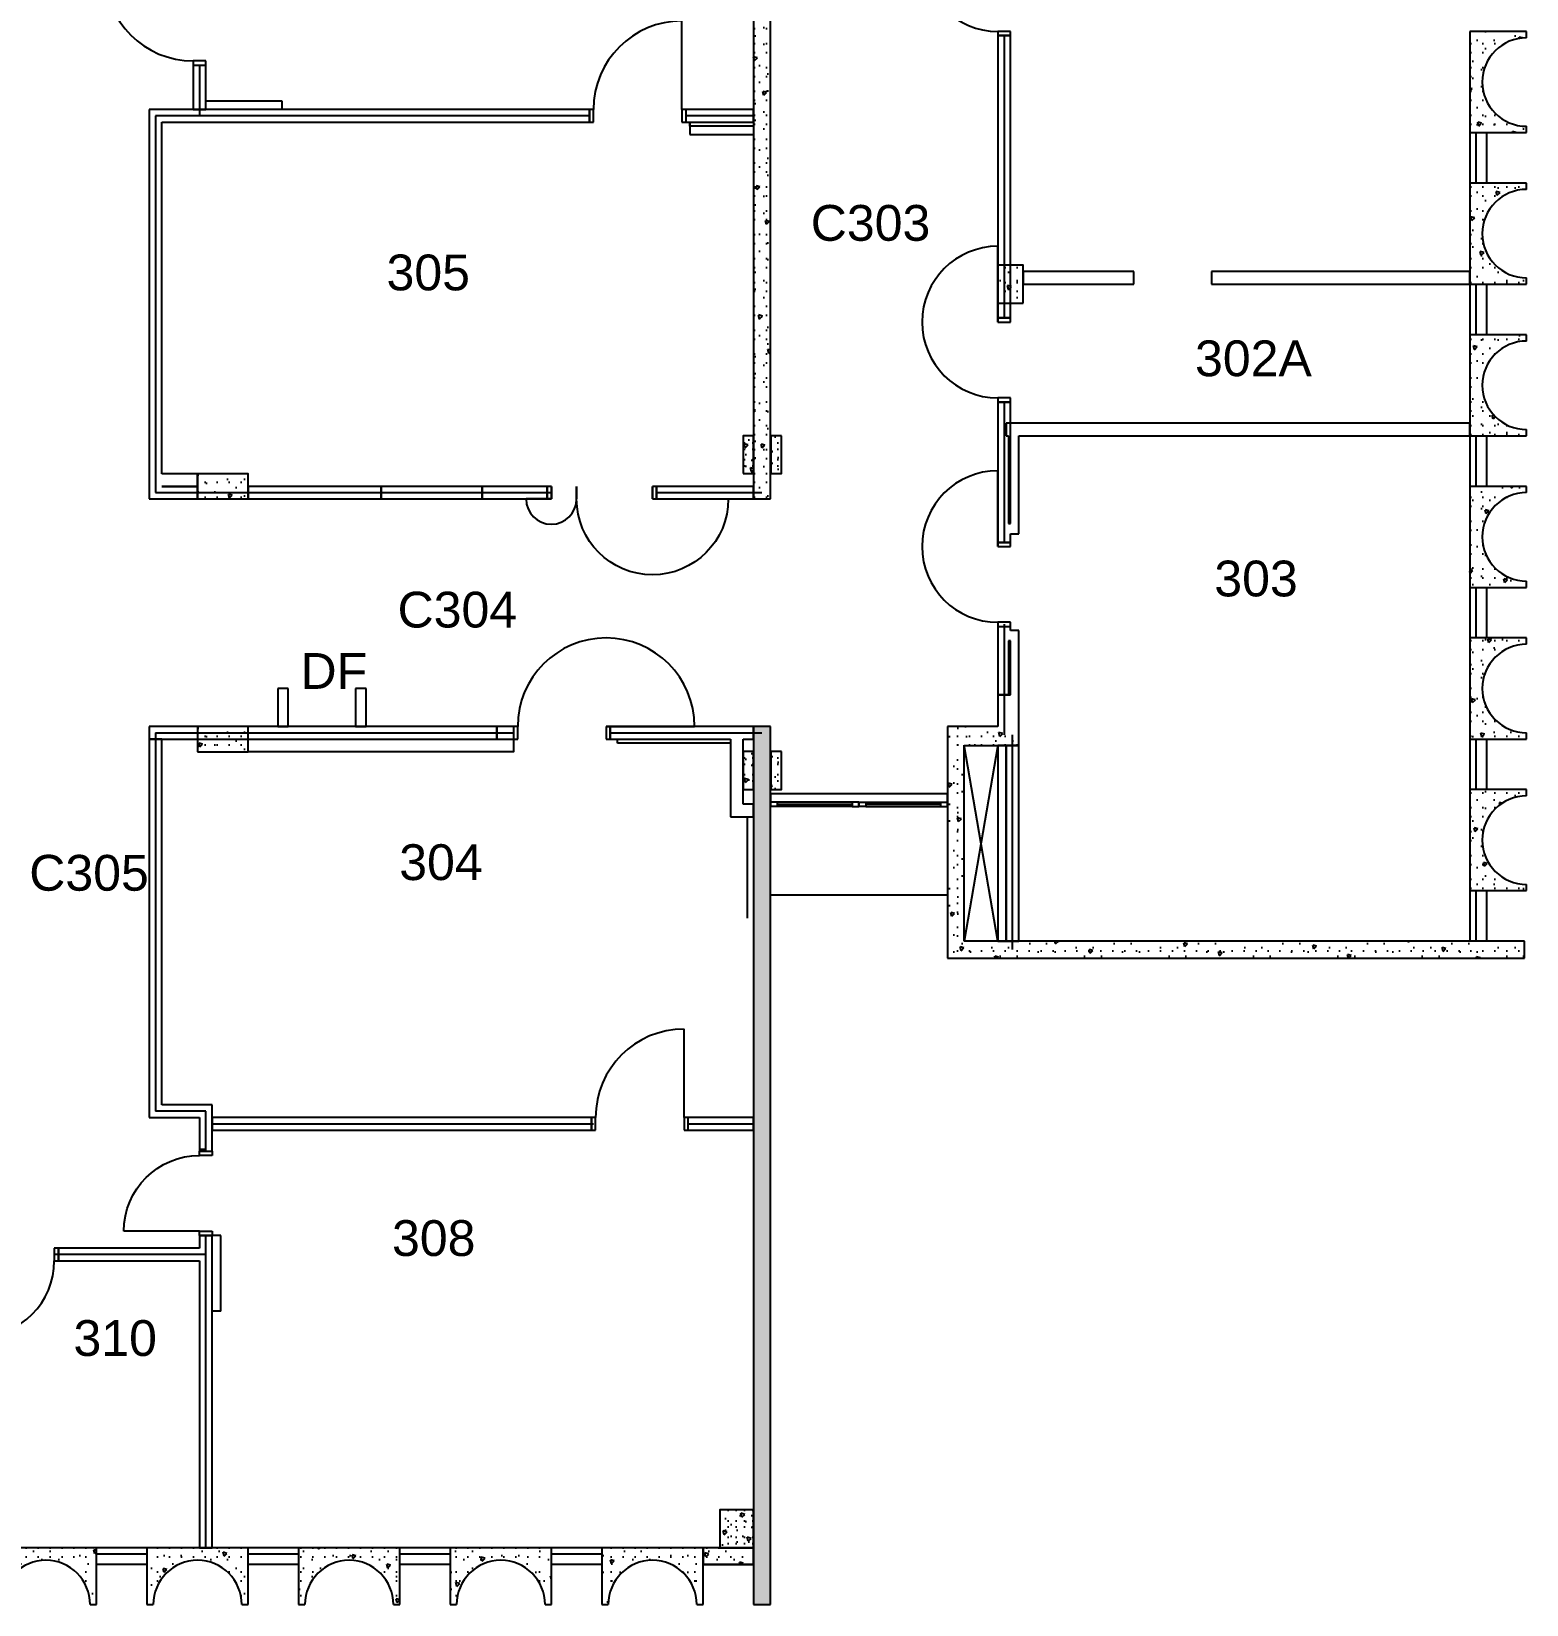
# Model space of a CAD drawing. Header units: inches. Extents: x -627 to 1726, y -404 to 1369.
# Drawn here: x 819 to 1529, y -404 to 343 of the extents above; entities that cross this region are included whole.
import ezdxf

# ---------------------------------------------------------------- set-up
doc = ezdxf.new("R2010")
doc.units = ezdxf.units.IN
doc.header["$MEASUREMENT"] = 0
for name, color, linetype in [('_EWA 95% DWG', 7, 'Continuous'), ('A-DOOR', 4, 'Continuous'), ('A-GLAZ', 3, 'Continuous'), ('A-PFLR-NOTE', 3, 'Continuous'), ('A-WALL', 5, 'Continuous'), ('A-WALL-EXIST', 7, 'Continuous'), ('A-WALL-JAMB', 6, 'Continuous'), ('A-WALL-NEW', 7, 'Continuous'), ('A-WALL-PATT', 1, 'Continuous'), ('S-COLS', 6, 'Continuous')]:
    doc.layers.add(name, color=color, linetype=linetype)
doc.styles.add('Arial', font='arial.ttf')
doc.linetypes.add('1 HR RATED', pattern='A,0,[1,BI-31.Shx,S=0.091429,R=0,X=0,Y=0],-14.4,0', length=14.4)
doc.linetypes.add('2 HR RATED', pattern='A,0,[2,BI-31.Shx,S=0.091429,R=0,X=0,Y=0],-14.4,0', length=14.4)
pattern_1 = [(45, (0, 0), (-20.8303, 20.8303), [1.84252, -15.16535]), (45, (-4.402, 16.428), (-20.8303, 20.8303), [1.84252, -15.16535]), (105, (0, 0), (28.45473, 7.6244), [1.84252, -15.16535]), (105, (12.026, 12.026), (28.45473, 7.6244), [1.84252, -15.16535]), (165, (1.303, 1.303), (7.6244, 28.45473), [1.84252, -15.16535]), (165, (13.33, 13.33), (7.6244, 28.45473), [1.84252, -15.16535]), (45, (-2.0044, 2.0044), (-4.008794, 4.008794), [0, -5.669291, 0, -8.503937]), (90, (-3e-16, 4.009), (-5.669291, 0), [0, -4.251969, 0, -7.086614])]
pattern_2 = [(45, (0, 0), (-14.4655, 14.4655), [1.9685, -9.84252]), (45, (-3.057, 11.409), (-14.4655, 14.4655), [1.9685, -9.84252]), (105, (0, 0), (19.76023, 5.29474), [1.9685, -9.84252]), (105, (8.352, 8.352), (19.76023, 5.29474), [1.9685, -9.84252]), (165, (1.392, 1.392), (5.29474, 19.76023), [1.9685, -9.84252]), (165, (9.744, 9.744), (5.29474, 19.76023), [1.9685, -9.84252]), (45, (-1.392, 1.392), (-2.783885, 2.783885), [0, -3.937008, 0, -5.905512]), (90, (-3e-16, 2.784), (-3.937008, 0), [0, -2.952756, 0, -4.92126])]

# ---------------------------------------------------------------- blocks, each defined once
blk = doc.blocks.new('D1 Metal_272')
at = {"color": 0, "linetype": 'ByBlock'}
for p, q in [((18, 0), (18, 36)), ((-18, 0), (-19.97, 0)), ((-19.97, 0), (-19.97, -6)), ((-18, -6), (-18, 0)), ((19.97, 0), (18, 0)), ((18, 0), (18, -6)), ((19.97, -6), (19.97, 0)), ((-19.97, -6), (-18, -6)), ((18, -6), (19.97, -6))]:
    blk.add_line(p, q, dxfattribs=at)
blk.add_arc((18, 0), 36, 90, 180, dxfattribs=at)
blk = doc.blocks.new('D1 Metal_334')
at = {"color": 0, "linetype": 'ByBlock'}
for p, q in [((21, 0), (21, 42)), ((-21, 0), (-22.97, 0)), ((-22.97, 0), (-22.97, -6)), ((-21, -6), (-21, 0)), ((22.97, 0), (21, 0)), ((21, 0), (21, -6)), ((22.97, -6), (22.97, 0)), ((-22.97, -6), (-21, -6)), ((21, -6), (22.97, -6))]:
    blk.add_line(p, q, dxfattribs=at)
blk.add_arc((21, 0), 42, 90, 180, dxfattribs=at)
blk = doc.blocks.new('D1 Metal_333')
at = {"color": 0, "linetype": 'ByBlock'}
for p, q in [((21, 0), (21, 42)), ((-21, 0), (-23, 0)), ((-23, 0), (-23, -6)), ((-21, -6), (-21, 0)), ((23, 0), (21, 0)), ((21, 0), (21, -6)), ((23, -6), (23, 0)), ((-23, -6), (-21, -6)), ((21, -6), (23, -6))]:
    blk.add_line(p, q, dxfattribs=at)
blk.add_arc((21, 0), 42, 90, 180, dxfattribs=at)
blk = doc.blocks.new('D1 Metal_171')
at = {"color": 0, "linetype": 'ByBlock'}
for p, q in [((18, 0), (18, 36)), ((-18, 0), (-19.97, 0)), ((-19.97, 0), (-19.97, -6)), ((-18, -6), (-18, 0)), ((19.97, 0), (18, 0)), ((18, 0), (18, -6)), ((19.97, -6), (19.97, 0)), ((-19.97, -6), (-18, -6)), ((18, -6), (19.97, -6))]:
    blk.add_line(p, q, dxfattribs=at)
blk.add_arc((18, 0), 36, 90, 180, dxfattribs=at)
blk = doc.blocks.new('D1 Metal_297')
at = {"color": 0, "linetype": 'ByBlock'}
for p, q in [((-18, 0), (-18, -6)), ((-18, -6), (-18, 0)), ((18, 0), (18, -6)), ((18, -6), (18, 0)), ((18, 0), (54, 0))]:
    blk.add_line(p, q, dxfattribs=at)
blk.add_arc((18, 0), 36, 0, 180, dxfattribs=at)
blk = doc.blocks.new('D1 Metal_259')
at = {"color": 0, "linetype": 'ByBlock'}
for p, q in [((-6, 0), (-6, -6)), ((-6, -6), (-6, 0)), ((6, 0), (6, -6)), ((6, -6), (6, 0)), ((6, 0), (18, 0))]:
    blk.add_line(p, q, dxfattribs=at)
blk.add_arc((6, 0), 12, 0, 180, dxfattribs=at)
blk = doc.blocks.new('D1 Metal_186')
at = {"color": 0, "linetype": 'ByBlock'}
for p, q in [((21, 0), (21, 42)), ((-21, 0), (-22.97, 0)), ((-22.97, 0), (-22.97, -6)), ((-21, -6), (-21, 0)), ((22.97, 0), (21, 0)), ((21, 0), (21, -6)), ((22.97, -6), (22.97, 0)), ((-22.97, -6), (-21, -6)), ((21, -6), (22.97, -6))]:
    blk.add_line(p, q, dxfattribs=at)
blk.add_arc((21, 0), 42, 90, 180, dxfattribs=at)
blk = doc.blocks.new('D1 Metal_330')
at = {"color": 0, "linetype": 'ByBlock'}
for p, q in [((-21, 0), (-22.97, 0)), ((-22.97, 0), (-22.97, -6)), ((-21, -6), (-21, 0)), ((22.97, 0), (21, 0)), ((21, 0), (21, -6)), ((21, 0), (63, 0)), ((22.97, -6), (22.97, 0)), ((-22.97, -6), (-21, -6)), ((21, -6), (22.97, -6))]:
    blk.add_line(p, q, dxfattribs=at)
blk.add_arc((21, 0), 42, 0, 180, dxfattribs=at)
blk = doc.blocks.new('D1 Metal_320')
at = {"color": 0, "linetype": 'ByBlock'}
for p, q in [((-18, 0), (-19.97, 0)), ((-19.97, 0), (-19.97, -6)), ((-18, -6), (-18, 0)), ((19.97, 0), (18, 0)), ((18, 0), (18, -6)), ((18, 0), (54, 0)), ((19.97, -6), (19.97, 0)), ((-19.97, -6), (-18, -6)), ((18, -6), (19.97, -6))]:
    blk.add_line(p, q, dxfattribs=at)
blk.add_arc((18, 0), 36, 0, 180, dxfattribs=at)

msp = doc.modelspace()

# ---------------------------------------------------------------- hatches: boundary and pattern name
at = {"layer": 'A-WALL'}
h = msp.add_hatch(dxfattribs=at)
h.set_pattern_fill('LIGHTWEIGHT_CONCRETE', color=256, style=0, pattern_type=2)
h.set_pattern_definition(pattern_1)
h.paths.add_polyline_path([(1261.75, 3.84), (1287.75, 3.84), (1277.75, 12.84), (1253.75, 12.84)], flags=0)
at = {"layer": 'A-WALL-PATT'}
h = msp.add_hatch(dxfattribs=at)
h.set_pattern_fill('LIGHTWEIGHT_CONCRETE', color=256, style=0, pattern_type=2)
h.set_pattern_definition(pattern_1)
h.paths.add_polyline_path([(1169.75, 120.84), (1169.75, 451.34), (1161.75, 451.34), (1161.75, 120.84)], flags=0)
h = msp.add_hatch(dxfattribs=at)
h.set_pattern_fill('LIGHTWEIGHT_CONCRETE', color=256, style=0, pattern_type=2)
h.set_pattern_definition(pattern_1)
h.paths.add_polyline_path([(1501.75, 294.84), (1528.75, 294.84), (1528.75, 297.84, -1), (1528.75, 339.84), (1528.75, 342.84), (1501.75, 342.84)], flags=0)
h = msp.add_hatch(dxfattribs=at)
h.set_pattern_fill('LIGHTWEIGHT_CONCRETE', color=256, style=0, pattern_type=2)
h.set_pattern_definition(pattern_1)
h.paths.add_polyline_path([(1528.75, 222.84), (1528.75, 225.84, -1), (1528.75, 267.84), (1528.75, 270.84), (1501.75, 270.84), (1501.75, 222.84)], flags=0)
h = msp.add_hatch(dxfattribs=at)
h.set_pattern_fill('LIGHTWEIGHT_CONCRETE', color=256, style=0, pattern_type=2)
h.set_pattern_definition(pattern_1)
h.paths.add_polyline_path([(1528.75, 153.84), (1528.75, 150.84), (1501.75, 150.84), (1501.75, 198.84), (1528.75, 198.84), (1528.75, 195.84, 1)], flags=0)
h = msp.add_hatch(dxfattribs=at)
h.set_pattern_fill('STRUCTURAL_CONCRETE', color=256, style=0, pattern_type=2)
h.set_pattern_definition(pattern_2)
h.paths.add_polyline_path([(1156.75, 132.88), (1161.75, 132.88), (1161.75, 150.88), (1156.75, 150.88)], flags=0)
h = msp.add_hatch(dxfattribs=at)
h.set_pattern_fill('STRUCTURAL_CONCRETE', color=256, style=0, pattern_type=2)
h.set_pattern_definition(pattern_2)
h.paths.add_polyline_path([(1174.94, 150.88), (1169.94, 150.88), (1169.94, 132.88), (1174.94, 132.88)], flags=0)
h = msp.add_hatch(dxfattribs=at)
h.set_pattern_fill('LIGHTWEIGHT_CONCRETE', color=256, style=0, pattern_type=2)
h.set_pattern_definition(pattern_1)
h.paths.add_polyline_path([(1528.75, 81.84), (1528.75, 78.84), (1501.75, 78.84), (1501.75, 126.84), (1528.75, 126.84), (1528.75, 123.84, 1)], flags=0)
h = msp.add_hatch(dxfattribs=at)
h.set_pattern_fill('LIGHTWEIGHT_CONCRETE', color=256, style=0, pattern_type=2)
h.set_pattern_definition(pattern_1)
h.paths.add_polyline_path([(1528.75, 51.84), (1528.75, 54.84), (1501.75, 54.84), (1501.75, 6.84), (1528.75, 6.84), (1528.75, 9.84, -1)], flags=0)
h = msp.add_hatch(dxfattribs=at)
h.set_pattern_fill('LIGHTWEIGHT_CONCRETE', color=256, style=0, pattern_type=2)
h.set_pattern_definition(pattern_1)
h.paths.add_polyline_path([(1169.75, -404.16), (1169.75, 12.84), (1161.75, 12.84), (1161.75, -404.16)], flags=0)
h = msp.add_hatch(dxfattribs=at)
h.set_pattern_fill('LIGHTWEIGHT_CONCRETE', color=256, style=0, pattern_type=2)
h.set_pattern_definition(pattern_1)
h.paths.add_polyline_path([(1253.75, 12.84), (1253.75, -97.16), (1261.75, -89.16), (1261.75, 3.84)], flags=0)
h = msp.add_hatch(dxfattribs=at)
h.set_pattern_fill('STRUCTURAL_CONCRETE', color=256, style=0, pattern_type=2)
h.set_pattern_definition(pattern_2)
h.paths.add_polyline_path([(1156.75, -17.12), (1161.75, -17.12), (1161.75, 0.88), (1156.75, 0.88)], flags=0)
h = msp.add_hatch(dxfattribs=at)
h.set_pattern_fill('STRUCTURAL_CONCRETE', color=256, style=0, pattern_type=2)
h.set_pattern_definition(pattern_2)
h.paths.add_polyline_path([(1174.94, 0.88), (1169.94, 0.88), (1169.94, -17.12), (1174.94, -17.12)], flags=0)
h = msp.add_hatch(dxfattribs=at)
h.set_pattern_fill('LIGHTWEIGHT_CONCRETE', color=256, style=0, pattern_type=2)
h.set_pattern_definition(pattern_1)
h.paths.add_polyline_path([(1528.75, -62.16), (1528.75, -65.16), (1501.75, -65.16), (1501.75, -17.16), (1528.75, -17.16), (1528.75, -20.16, 1)], flags=0)
h = msp.add_hatch(dxfattribs=at)
h.set_pattern_fill('LIGHTWEIGHT_CONCRETE', color=256, style=0, pattern_type=2)
h.set_pattern_definition(pattern_1)
h.paths.add_polyline_path([(1253.75, -97.16), (1527.75, -97.16), (1527.75, -89.16), (1261.75, -89.16)], flags=0)
h = msp.add_hatch(dxfattribs=at)
h.set_pattern_fill('STRUCTURAL_CONCRETE', color=256, style=0, pattern_type=2)
h.set_pattern_definition(pattern_2)
h.paths.add_polyline_path([(1145.75, -377.16), (1161.75, -377.16), (1161.75, -359.16), (1145.75, -359.16)], flags=0)
h = msp.add_hatch(dxfattribs=at)
h.set_pattern_fill('LIGHTWEIGHT_CONCRETE', color=256, style=0, pattern_type=2)
h.set_pattern_definition(pattern_1)
h.paths.add_polyline_path([(804.75, -404.16), (801.75, -404.16), (801.75, -377.16), (849.75, -377.16), (849.75, -404.16), (846.75, -404.16, 1)], flags=0)
h = msp.add_hatch(dxfattribs=at)
h.set_pattern_fill('LIGHTWEIGHT_CONCRETE', color=256, style=0, pattern_type=2)
h.set_pattern_definition(pattern_1)
h.paths.add_polyline_path([(876.75, -404.16), (873.75, -404.16), (873.75, -377.16), (921.75, -377.16), (921.75, -404.16), (918.75, -404.16, 1)], flags=0)
h = msp.add_hatch(dxfattribs=at)
h.set_pattern_fill('LIGHTWEIGHT_CONCRETE', color=256, style=0, pattern_type=2)
h.set_pattern_definition(pattern_1)
h.paths.add_polyline_path([(921.75, -404.16), (918.75, -404.16, 1), (876.75, -404.16), (873.75, -404.16), (873.75, -377.16), (921.75, -377.16)], flags=0)
h = msp.add_hatch(dxfattribs=at)
h.set_pattern_fill('LIGHTWEIGHT_CONCRETE', color=256, style=0, pattern_type=2)
h.set_pattern_definition(pattern_1)
h.paths.add_polyline_path([(993.75, -377.16), (993.75, -404.16), (990.75, -404.16, 1), (948.75, -404.16), (945.75, -404.16), (945.75, -377.16)], flags=0)
h = msp.add_hatch(dxfattribs=at)
h.set_pattern_fill('LIGHTWEIGHT_CONCRETE', color=256, style=0, pattern_type=2)
h.set_pattern_definition(pattern_1)
h.paths.add_polyline_path([(1017.75, -404.16), (1020.75, -404.16, -1), (1062.75, -404.16), (1065.75, -404.16), (1065.75, -377.16), (1017.75, -377.16)], flags=0)
h = msp.add_hatch(dxfattribs=at)
h.set_pattern_fill('LIGHTWEIGHT_CONCRETE', color=256, style=0, pattern_type=2)
h.set_pattern_definition(pattern_1)
h.paths.add_polyline_path([(1092.75, -404.16), (1089.75, -404.16), (1089.75, -377.16), (1137.75, -377.16), (1137.75, -404.16), (1134.75, -404.16, 1)], flags=0)
h = msp.add_hatch(dxfattribs=at)
h.set_pattern_fill('LIGHTWEIGHT_CONCRETE', color=256, style=0, pattern_type=2)
h.set_pattern_definition(pattern_1)
h.paths.add_polyline_path([(1137.75, -385.16), (1161.75, -385.16), (1161.75, -377.16), (1137.75, -377.16)], flags=0)
at = {"layer": 'S-COLS'}
h = msp.add_hatch(dxfattribs=at)
h.set_pattern_fill('LIGHTWEIGHT_CONCRETE', color=256, style=0, pattern_type=2)
h.set_pattern_definition(pattern_1)
h.paths.add_polyline_path([(1289.75, 213.88), (1289.75, 231.88), (1277.75, 231.88), (1277.75, 213.88)], flags=0)
h = msp.add_hatch(dxfattribs=at)
h.set_pattern_fill('LIGHTWEIGHT_CONCRETE', color=256, style=0, pattern_type=2)
h.set_pattern_definition(pattern_1)
h.paths.add_polyline_path([(897.75, 120.84), (921.75, 120.84), (921.75, 132.84), (897.75, 132.84)], flags=0)
h = msp.add_hatch(dxfattribs=at)
h.set_pattern_fill('LIGHTWEIGHT_CONCRETE', color=256, style=0, pattern_type=2)
h.set_pattern_definition(pattern_1)
h.paths.add_polyline_path([(897.75, 0.84), (921.75, 0.84), (921.75, 12.84), (897.75, 12.84)], flags=0)

# ---------------------------------------------------------------- linework, layer by layer
at = {"linetype": 'Continuous'}
for p, q in [((1277.75, -89.16), (1261.75, 3.88)), ((1277.73, 3.88), (1261.75, -89.16)), ((1211.75, -19.16), (1169.75, -19.16)), ((1253.75, -19.16), (1211.75, -19.16)), ((1253.75, -25.16), (1253.75, -19.16)), ((1169.75, -25.16), (1169.75, -23.16))]:
    msp.add_line(p, q, dxfattribs=at)
at = {"layer": '_EWA 95% DWG', "linetype": 'Continuous'}
for p, q in [((1158.75, -30.16), (1158.75, -54.16)), ((1158.75, -54.16), (1158.75, -78.16))]:
    msp.add_line(p, q, dxfattribs=at)
at = {"layer": 'A-DOOR', "linetype": 'Continuous'}
for p, q in [((1283.75, 206.81), (1277.75, 206.81)), ((1283.75, 100.23), (1277.75, 100.23))]:
    msp.add_line(p, q, dxfattribs=at)
at = {"layer": 'A-GLAZ', "linetype": 'Continuous'}
for p, q in [((1501.75, 294.84), (1501.75, 270.84)), ((1504.75, 294.84), (1504.75, 270.84)), ((1509.75, 294.84), (1509.75, 270.84)), ((1501.75, 222.84), (1501.75, 198.84)), ((1504.75, 222.84), (1504.75, 198.84)), ((1509.75, 222.84), (1509.75, 198.84)), ((1501.75, 150.84), (1501.75, 126.84)), ((1504.75, 150.84), (1504.75, 126.84)), ((1509.75, 150.84), (1509.75, 126.84)), ((1501.75, 78.84), (1501.75, 54.84)), ((1504.75, 78.84), (1504.75, 54.84)), ((1509.75, 78.84), (1509.75, 54.84)), ((1501.75, 6.84), (1501.75, -17.16)), ((1504.75, 6.84), (1504.75, -17.16)), ((1509.75, 6.84), (1509.75, -17.16)), ((1173, -24.16), (1208.5, -24.16)), ((1208.5, -25.16), (1173, -25.16)), ((1215, -24.16), (1250.5, -24.16)), ((1215, -25.16), (1250.5, -25.16)), ((1501.75, -65.16), (1501.75, -89.16)), ((1504.75, -65.16), (1504.75, -89.16)), ((1509.75, -65.16), (1509.75, -89.16)), ((873.75, -377.16), (849.75, -377.16)), ((873.75, -380.16), (849.75, -380.16)), ((873.75, -380.16), (849.75, -380.16)), ((945.75, -377.16), (921.75, -377.16)), ((945.75, -380.16), (921.75, -380.16)), ((945.75, -380.16), (921.75, -380.16)), ((1017.75, -377.16), (993.75, -377.16)), ((1017.75, -380.16), (993.75, -380.16)), ((1017.75, -380.16), (993.75, -380.16)), ((1089.75, -377.16), (1065.75, -377.16)), ((1089.75, -380.16), (1065.75, -380.16)), ((1089.75, -380.16), (1065.75, -380.16)), ((873.75, -385.16), (849.75, -385.16)), ((945.75, -385.16), (921.75, -385.16)), ((1017.75, -385.16), (993.75, -385.16)), ((1089.75, -385.16), (1065.75, -385.16))]:
    msp.add_line(p, q, dxfattribs=at)
at = {"layer": 'A-GLAZ'}
for p, q in [((1208.5, -23.16), (1173, -23.16)), ((1215, -23.16), (1250.5, -23.16))]:
    msp.add_line(p, q, dxfattribs=at)
at = {"layer": 'A-WALL', "linetype": 'Continuous'}
for p, q in [((1161.75, 451.34), (1161.75, 120.84)), ((1169.75, 120.84), (1169.75, 451.34)), ((1283.75, 340.88), (1277.75, 340.88)), ((1277.75, 340.88), (1277.75, 206.81)), ((1283.75, 206.81), (1283.75, 340.88)), ((1528.75, 342.84), (1501.75, 342.84)), ((1501.75, 342.84), (1501.75, 294.84)), ((1528.75, 339.84), (1528.75, 342.84)), ((895.75, 326.88), (901.75, 326.88)), ((895.75, 326.88), (895.75, 305.84)), ((901.75, 305.84), (901.75, 326.88)), ((901.75, 309.84), (937.75, 309.84)), ((937.75, 309.84), (937.75, 305.84)), ((1083.78, 305.84), (874.75, 305.84)), ((874.75, 305.84), (874.75, 120.84)), ((880.75, 299.84), (1083.78, 299.84)), ((880.75, 132.84), (880.75, 299.84)), ((895.75, 305.84), (901.75, 305.84)), ((1083.78, 299.84), (1083.78, 305.84)), ((1129.72, 299.84), (1129.72, 305.84)), ((1161.75, 305.84), (1129.72, 305.84)), ((1129.72, 299.84), (1161.75, 299.84)), ((1131.52, 297.84), (1131.52, 299.84)), ((1131.52, 299.84), (1131.52, 293.84)), ((1161.75, 299.84), (1161.75, 305.84)), ((1161.75, 297.84), (1131.52, 297.84)), ((1131.52, 293.84), (1161.75, 293.84)), ((1501.75, 294.84), (1528.75, 294.84)), ((1528.75, 294.84), (1528.75, 297.84)), ((1528.75, 270.84), (1501.75, 270.84)), ((1501.75, 270.84), (1501.75, 222.84)), ((1528.75, 267.84), (1528.75, 270.84)), ((1342.22, 228.84), (1289.75, 228.84)), ((1289.75, 228.84), (1289.75, 222.84)), ((1342.22, 222.84), (1342.22, 228.84)), ((1501.75, 228.84), (1379.22, 228.84)), ((1379.22, 228.84), (1379.22, 222.84)), ((1528.75, 222.84), (1528.75, 225.84)), ((1289.75, 222.84), (1342.22, 222.84)), ((1379.22, 222.84), (1501.75, 222.84)), ((1501.75, 222.84), (1528.75, 222.84)), ((1277.75, 206.81), (1283.75, 206.81)), ((1528.75, 198.84), (1501.75, 198.84)), ((1501.75, 198.84), (1501.75, 150.84)), ((1528.75, 195.84), (1528.75, 198.84)), ((1283.75, 166.88), (1277.75, 166.88)), ((1277.75, 166.88), (1277.75, 100.23)), ((1283.75, 109.27), (1283.75, 166.88)), ((1501.75, 156.84), (1281.75, 156.84)), ((1281.75, 156.84), (1281.75, 150.84)), ((1281.75, 150.84), (1282.75, 150.84)), ((1282.75, 150.84), (1282.75, 109.27)), ((1287.75, 150.84), (1501.75, 150.84)), ((1287.75, 104.27), (1287.75, 150.84)), ((1501.75, 150.84), (1528.75, 150.84)), ((1528.75, 150.84), (1528.75, 153.84)), ((897.75, 132.84), (880.75, 132.84)), ((897.75, 126.84), (897.75, 132.84)), ((874.75, 120.84), (897.75, 120.84)), ((880.75, 126.84), (897.75, 126.84)), ((897.75, 126.84), (880.75, 126.84)), ((897.75, 120.84), (897.75, 126.84)), ((984.88, 126.84), (921.75, 126.84)), ((921.75, 126.84), (921.75, 120.84)), ((921.75, 120.84), (984.88, 120.84)), ((1032.85, 126.84), (984.88, 126.84)), ((984.88, 126.84), (984.88, 120.84)), ((984.88, 120.84), (984.88, 126.84)), ((984.88, 120.84), (1032.85, 120.84)), ((1032.85, 120.84), (1032.85, 126.84)), ((1063.75, 126.84), (1032.85, 126.84)), ((1032.85, 126.84), (1032.85, 120.84)), ((1032.85, 120.84), (1063.75, 120.84)), ((1065.75, 126.84), (1063.75, 126.84)), ((1063.75, 126.84), (1063.75, 120.84)), ((1063.75, 120.84), (1063.75, 126.84)), ((1063.75, 120.84), (1065.75, 120.84)), ((1065.75, 120.84), (1065.75, 126.84)), ((1065.75, 126.84), (1065.75, 120.84)), ((1113.75, 120.84), (1113.75, 126.84)), ((1115.72, 126.84), (1113.75, 126.84)), ((1113.75, 120.84), (1115.72, 120.84)), ((1115.72, 120.84), (1115.72, 126.84)), ((1161.75, 126.84), (1115.72, 126.84)), ((1115.72, 126.84), (1115.72, 120.84)), ((1115.72, 120.84), (1161.75, 120.84)), ((1161.75, 120.84), (1161.75, 126.84)), ((1161.75, 120.84), (1169.75, 120.84)), ((1528.75, 126.84), (1501.75, 126.84)), ((1501.75, 126.84), (1501.75, 78.84)), ((1528.75, 123.84), (1528.75, 126.84)), ((1282.75, 109.27), (1283.75, 109.27)), ((1277.75, 100.23), (1283.75, 100.23)), ((1283.75, 104.27), (1287.75, 104.27)), ((1283.75, 100.23), (1283.75, 104.27)), ((1501.75, 78.84), (1528.75, 78.84)), ((1528.75, 78.84), (1528.75, 81.84)), ((1277.75, 60.29), (1283.75, 60.29)), ((1277.75, 60.29), (1277.75, 27.84)), ((1283.75, 58.46), (1283.75, 60.29)), ((1282.75, 53.46), (1282.75, 27.84)), ((1283.75, 53.46), (1282.75, 53.46)), ((1287.75, 58.46), (1283.75, 58.46)), ((1283.75, 27.84), (1283.75, 53.46)), ((1287.75, 27.84), (1287.75, 58.46)), ((1528.75, 54.84), (1501.75, 54.84)), ((1501.75, 54.84), (1501.75, 6.84)), ((1528.75, 51.84), (1528.75, 54.84)), ((935.8, 30.84), (935.8, 12.84)), ((940.8, 30.84), (935.8, 30.84)), ((940.8, 12.84), (940.8, 30.84)), ((972.8, 30.84), (972.8, 12.84)), ((977.8, 30.84), (972.8, 30.84)), ((977.8, 12.84), (977.8, 30.84)), ((1282.75, 27.84), (1277.75, 27.84)), ((1277.75, 27.84), (1277.75, 12.84)), ((1277.75, 27.84), (1283.75, 27.84)), ((1287.75, 3.84), (1287.75, 27.84)), ((1039.78, 12.84), (874.75, 12.84)), ((874.75, 12.84), (874.75, 6.84)), ((935.8, 12.84), (940.8, 12.84)), ((972.8, 12.84), (977.8, 12.84)), ((1047.78, 12.84), (1039.78, 12.84)), ((1039.78, 12.84), (1039.78, 6.84)), ((1039.78, 6.84), (1039.78, 12.84)), ((1047.78, 12.84), (1047.78, 6.84)), ((1093.72, 12.84), (1093.72, 6.84)), ((1161.75, 12.84), (1093.72, 12.84)), ((1161.75, 6.84), (1161.75, 12.84)), ((1169.75, 12.84), (1161.75, 12.84)), ((1161.75, 12.84), (1161.75, -404.16)), ((1169.75, -404.16), (1169.75, 12.84)), ((1253.75, 12.84), (1253.75, -97.16)), ((1277.75, 12.84), (1253.75, 12.84)), ((1528.75, 6.84), (1528.75, 9.84)), ((874.75, 6.84), (874.75, -172.87)), ((880.75, 6.84), (874.75, 6.84)), ((874.75, 6.84), (1039.78, 6.84)), ((880.75, -166.87), (880.75, 6.84)), ((1039.78, 6.84), (1047.78, 6.84)), ((1093.72, 6.84), (1150.75, 6.84)), ((1097.09, 4.84), (1097.09, 6.84)), ((1150.75, 4.84), (1097.09, 4.84)), ((1150.75, 6.84), (1150.75, -30.16)), ((1156.75, -24.16), (1156.75, 6.84)), ((1156.75, 6.84), (1161.75, 6.84)), ((1261.75, -89.16), (1261.75, 3.84)), ((1261.75, 3.84), (1287.75, 3.84)), ((1277.75, 3.84), (1277.75, -89.16)), ((1281.75, 3.84), (1277.75, 3.84)), ((1281.75, -89.16), (1281.75, 3.84)), ((1281.75, 3.84), (1281.75, -89.16)), ((1287.75, 3.84), (1281.75, 3.84)), ((1287.75, -89.16), (1287.75, 3.84)), ((1501.75, 6.84), (1528.75, 6.84)), ((1528.75, -17.16), (1501.75, -17.16)), ((1501.75, -17.16), (1501.75, -65.16)), ((1528.75, -20.16), (1528.75, -17.16)), ((1161.75, -24.16), (1156.75, -24.16)), ((1161.75, -30.16), (1161.75, -24.16)), ((1150.75, -30.16), (1161.75, -30.16)), ((1169.75, -67.16), (1253.75, -67.16)), ((1501.75, -65.16), (1528.75, -65.16)), ((1528.75, -65.16), (1528.75, -62.16)), ((1527.75, -89.16), (1261.75, -89.16)), ((1277.75, -89.16), (1281.75, -89.16)), ((1281.75, -89.16), (1287.75, -89.16)), ((1527.75, -97.16), (1527.75, -89.16)), ((1253.75, -97.16), (1527.75, -97.16)), ((904.75, -166.87), (880.75, -166.87)), ((904.75, -188.9), (904.75, -166.87)), ((874.75, -172.87), (898.75, -172.87)), ((898.75, -172.87), (898.75, -188.9)), ((1084.75, -172.87), (904.75, -172.87)), ((904.75, -172.87), (904.75, -178.87)), ((904.75, -178.87), (1084.75, -178.87)), ((1084.75, -178.87), (1084.75, -172.87)), ((1130.75, -178.87), (1130.75, -172.87)), ((1161.75, -172.87), (1130.75, -172.87)), ((1130.75, -178.87), (1161.75, -178.87)), ((1161.75, -178.87), (1161.75, -172.87)), ((898.75, -188.9), (904.75, -188.9)), ((898.75, -228.84), (904.75, -228.84)), ((898.75, -228.84), (898.75, -234.87)), ((904.75, -377.16), (904.75, -228.84)), ((908.75, -228.84), (904.75, -228.84)), ((908.75, -264.87), (908.75, -228.84)), ((831.72, -234.87), (831.72, -240.87)), ((898.75, -234.87), (831.72, -234.87)), ((831.72, -240.87), (898.75, -240.87)), ((898.75, -240.87), (898.75, -377.16)), ((849.75, -377.16), (801.75, -377.16)), ((849.75, -404.16), (849.75, -377.16)), ((921.75, -377.16), (873.75, -377.16)), ((873.75, -377.16), (873.75, -404.16)), ((921.75, -404.16), (921.75, -377.16)), ((993.75, -377.16), (945.75, -377.16)), ((945.75, -377.16), (945.75, -404.16)), ((993.75, -404.16), (993.75, -377.16)), ((1065.75, -377.16), (1017.75, -377.16)), ((1017.75, -377.16), (1017.75, -404.16)), ((1065.75, -404.16), (1065.75, -377.16)), ((1137.75, -377.16), (1089.75, -377.16)), ((1089.75, -377.16), (1089.75, -404.16)), ((1161.75, -377.16), (1137.75, -377.16)), ((1137.75, -404.16), (1137.75, -377.16)), ((1161.75, -385.16), (1137.75, -385.16)), ((846.75, -404.16), (849.75, -404.16)), ((873.75, -404.16), (876.75, -404.16)), ((918.75, -404.16), (921.75, -404.16)), ((945.75, -404.16), (948.75, -404.16)), ((990.75, -404.16), (993.75, -404.16)), ((1017.75, -404.16), (1020.75, -404.16)), ((1062.75, -404.16), (1065.75, -404.16)), ((1089.75, -404.16), (1092.75, -404.16)), ((1134.75, -404.16), (1137.75, -404.16)), ((1161.75, -404.16), (1169.75, -404.16))]:
    msp.add_line(p, q, dxfattribs=at)
for points in [[(1156.75, 132.88), (1161.75, 132.88), (1161.75, 150.88), (1156.75, 150.88)], [(1174.94, 150.88), (1169.94, 150.88), (1169.94, 132.88), (1174.94, 132.88)], [(1156.75, -17.12), (1161.75, -17.12), (1161.75, 0.88), (1156.75, 0.88)], [(1174.94, 0.88), (1169.94, 0.88), (1169.94, -17.12), (1174.94, -17.12)]]:
    msp.add_lwpolyline(points, close=True, dxfattribs=at)
for points in [[(1047.78, 6.84), (1047.78, 0.84), (921.75, 0.84)], [(908.75, -264.87), (904.75, -264.87)]]:
    msp.add_lwpolyline(points, dxfattribs=at)
for centre, start, end in [((1528.75, 318.84), 90, 270), ((1528.75, 246.84), 90, 270), ((1528.75, 174.84), 90, 270), ((1528.75, 102.84), 90, 270), ((1528.75, 30.84), 90, 270), ((1528.75, -41.16), 90, 270), ((825.75, -404.16), 0, 180), ((897.75, -404.16), 0, 180), ((969.75, -404.16), 0, 180), ((1041.75, -404.16), 0, 180), ((1113.75, -404.16), 0, 180)]:
    msp.add_arc(centre, 21, start, end, dxfattribs=at)
at = {"layer": 'A-WALL-EXIST', "linetype": 'Continuous'}
for p, q in [((1501.75, 222.84), (1501.75, 228.84)), ((1501.75, 150.84), (1501.75, 156.84)), ((1169.75, -19.16), (1169.75, -25.16))]:
    msp.add_line(p, q, dxfattribs=at)
at = {"layer": 'A-WALL-JAMB'}
for p, q in [((1173, -23.16), (1169.75, -23.16)), ((1169.75, -25.16), (1169.75, -23.16)), ((1173, -25.16), (1169.75, -25.16)), ((1250.5, -23.16), (1253.75, -23.16)), ((1250.5, -25.16), (1253.75, -25.16))]:
    msp.add_line(p, q, dxfattribs=at)
at = {"layer": 'A-WALL-JAMB', "linetype": 'Continuous'}
for p, q in [((1173, -23.16), (1173, -25.16)), ((1211.75, -23.16), (1208.5, -23.16)), ((1208.5, -23.16), (1208.5, -25.16)), ((1208.5, -25.16), (1211.75, -25.16)), ((1211.75, -23.16), (1215, -23.16)), ((1211.75, -25.16), (1211.75, -23.16)), ((1211.75, -23.16), (1211.75, -25.16)), ((1215, -25.16), (1211.75, -25.16)), ((1215, -23.16), (1215, -25.16)), ((1250.5, -23.16), (1250.5, -25.16)), ((1253.75, -23.16), (1253.75, -25.16))]:
    msp.add_line(p, q, dxfattribs=at)
at = {"layer": 'A-WALL-NEW', "linetype": 'Continuous'}
for p, q in [((898.75, -377.16), (904.75, -377.16)), ((1161.75, -377.16), (1137.75, -377.16)), ((1137.75, -377.16), (1137.75, -385.16)), ((1161.75, -385.16), (1161.75, -377.16)), ((1137.75, -385.16), (1161.75, -385.16))]:
    msp.add_line(p, q, dxfattribs=at)
at = {"layer": 'A-WALL-PATT', "linetype": '1 HR RATED'}
for p, q in [((1280.75, 340.88), (1280.75, 206.81)), ((898.75, 326.88), (898.75, 302.84)), ((877.75, 302.84), (877.75, 123.84)), ((1083.78, 302.84), (877.75, 302.84)), ((1161.75, 302.84), (1129.72, 302.84)), ((1280.75, 166.88), (1280.75, 100.23)), ((877.75, 123.84), (1065.75, 123.84)), ((1115.72, 123.84), (1165.75, 123.84)), ((1280.75, 61.46), (1280.75, 8.84)), ((877.75, 9.84), (877.75, -169.87)), ((877.75, 9.84), (1047.78, 9.84)), ((1093.72, 9.84), (1165.75, 9.84)), ((901.75, -169.87), (877.75, -169.87)), ((901.75, -188.9), (901.75, -169.87)), ((904.75, -175.87), (1085.75, -175.87)), ((1130.75, -175.87), (1161.75, -175.87)), ((901.75, -188.12), (898.75, -188.12)), ((901.75, -377.16), (901.75, -228.84)), ((901.75, -237.87), (829.72, -237.87))]:
    msp.add_line(p, q, dxfattribs=at)
at = {"layer": 'A-WALL-PATT', "linetype": '2 HR RATED'}
msp.add_line((1284.75, -93.16), (1284.75, 8.84), dxfattribs=at)
at = {"layer": 'S-COLS', "linetype": 'Continuous'}
for points in [[(1289.75, 213.88), (1289.75, 231.88), (1277.75, 231.88), (1277.75, 213.88)], [(897.75, 120.84), (921.75, 120.84), (921.75, 132.84), (897.75, 132.84)], [(897.75, 0.84), (921.75, 0.84), (921.75, 12.84), (897.75, 12.84)], [(1145.75, -377.16), (1161.75, -377.16), (1161.75, -359.16), (1145.75, -359.16)]]:
    msp.add_lwpolyline(points, close=True, dxfattribs=at)

# ---------------------------------------------------------------- block references
at = {"layer": 'A-DOOR', "linetype": 'Continuous'}
for name, p, rotation in [('D1 Metal_320', (1277.75, 360.84), 90), ('D1 Metal_186', (895.75, 349.84), 90), ('D1 Metal_320', (1277.75, 186.84), 90), ('D1 Metal_320', (1277.75, 80.26), 90), ('D1 Metal_259', (1071.75, 120.84), 180), ('D1 Metal_272', (811.75, -240.87), 180)]:
    msp.add_blockref(name, p, dxfattribs=dict(at, rotation=rotation))
for name, p in [('D1 Metal_334', (1106.75, 305.84)), ('D1 Metal_330', (1070.75, 12.84)), ('D1 Metal_333', (1107.75, -172.87))]:
    msp.add_blockref(name, p, dxfattribs=at)
at = {"layer": 'A-DOOR', "linetype": 'Continuous', "xscale": -1}
for name, p, rotation in [('D1 Metal_297', (1095.75, 120.84), 180), ('D1 Metal_171', (898.75, -208.87), 90)]:
    msp.add_blockref(name, p, dxfattribs=dict(at, rotation=rotation))

# ---------------------------------------------------------------- texts
at = {"layer": 'A-PFLR-NOTE', "char_height": 17, "style": 'Arial'}
for s, insert, attachment_point in [('C303', (1217.28, 251.82), 5), ('\\A1;{\\fArial|b0|i0|c0|p34;302A}', (1399.08, 187.51), 5), ('C304', (992.72, 68.17), 4), ('\\A1;{\\fArial|b0|i0|c0|p34;DF}', (946.64, 47.67), 1), ('C305', (846.23, -56.8), 5)]:
    msp.add_mtext(s, dxfattribs=dict(at, insert=insert, attachment_point=attachment_point))
at = {"layer": 'A-PFLR-NOTE', "char_height": 17, "attachment_point": 5, "style": 'Arial'}
for s, insert, line_spacing_factor in [('305', (1007.29, 228.29), 0.913791), ('303', (1400.32, 82.95), 0.919238), ('304', (1013.32, -51.75), 0.909381), ('308', (1009.89, -230.26), 0.909009), ('310', (858.66, -277.73), 0.909009)]:
    msp.add_mtext(s, dxfattribs=dict(at, insert=insert, line_spacing_factor=line_spacing_factor))

doc.saveas('drawing.dxf')
